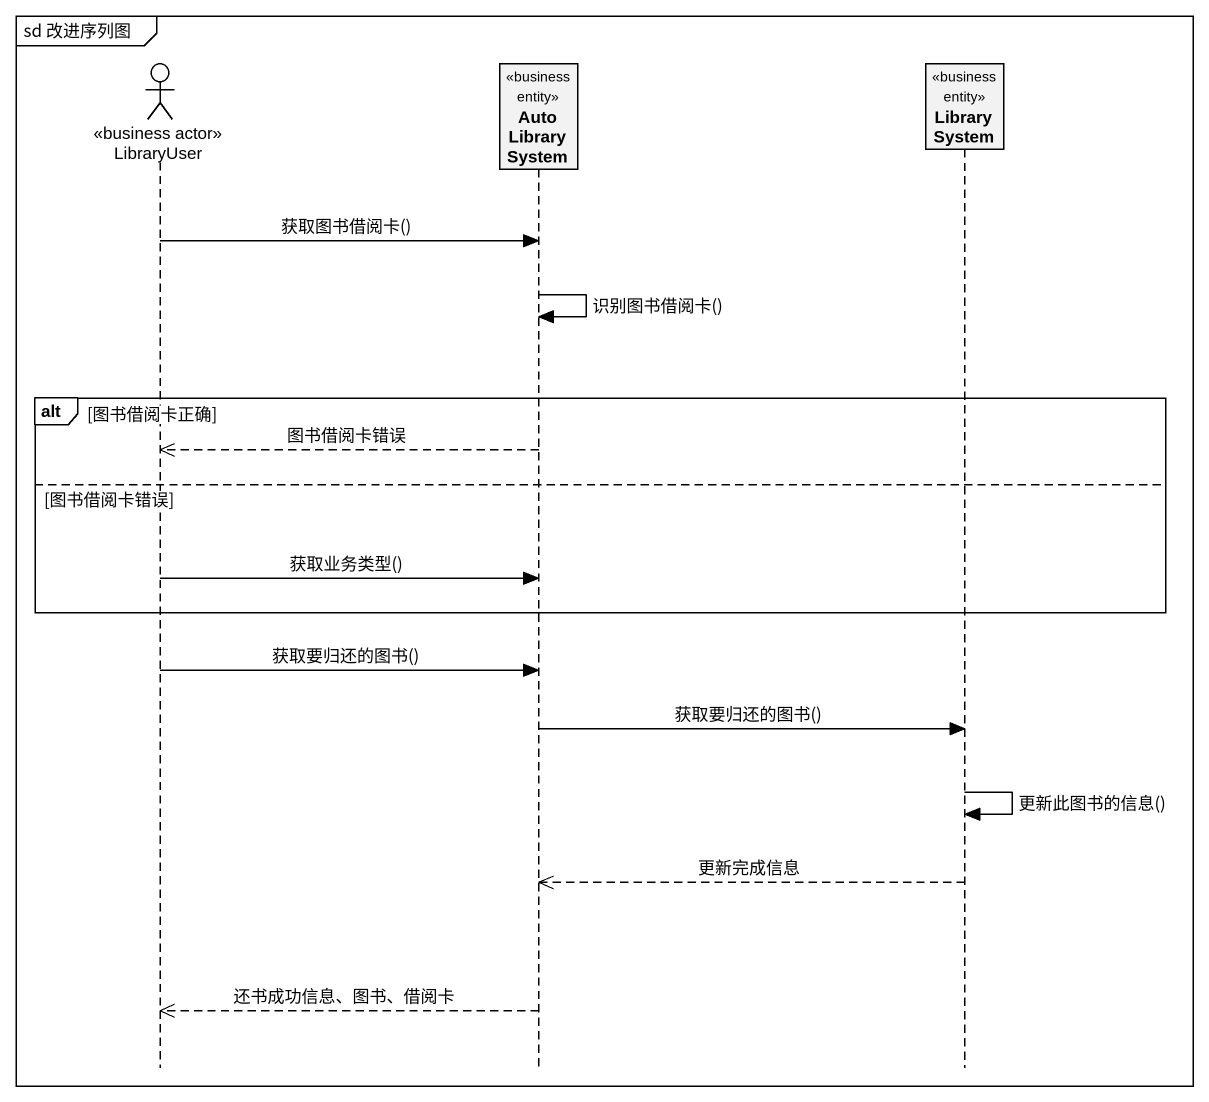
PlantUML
@startuml
mainframe sd 改进序列图
hide footbox
actor LibraryUser <<business actor>>
participant AutoLibrarySystem <<business entity>>
participant LibrarySystem <<business entity>>

LibraryUser -> AutoLibrarySystem : 获取图书借阅卡()
AutoLibrarySystem -> AutoLibrarySystem : 识别图书借阅卡()
alt 图书借阅卡正确
  AutoLibrarySystem -->> LibraryUser : 图书借阅卡错误
else 图书借阅卡错误
  LibraryUser -> AutoLibrarySystem : 获取业务类型()
end
LibraryUser -> AutoLibrarySystem : 获取要归还的图书()
AutoLibrarySystem -> LibrarySystem : 获取要归还的图书()
LibrarySystem -> LibrarySystem : 更新此图书的信息()
LibrarySystem -->> AutoLibrarySystem : 更新完成信息
AutoLibrarySystem -->> LibraryUser : 还书成功信息、图书、借阅卡
@enduml
